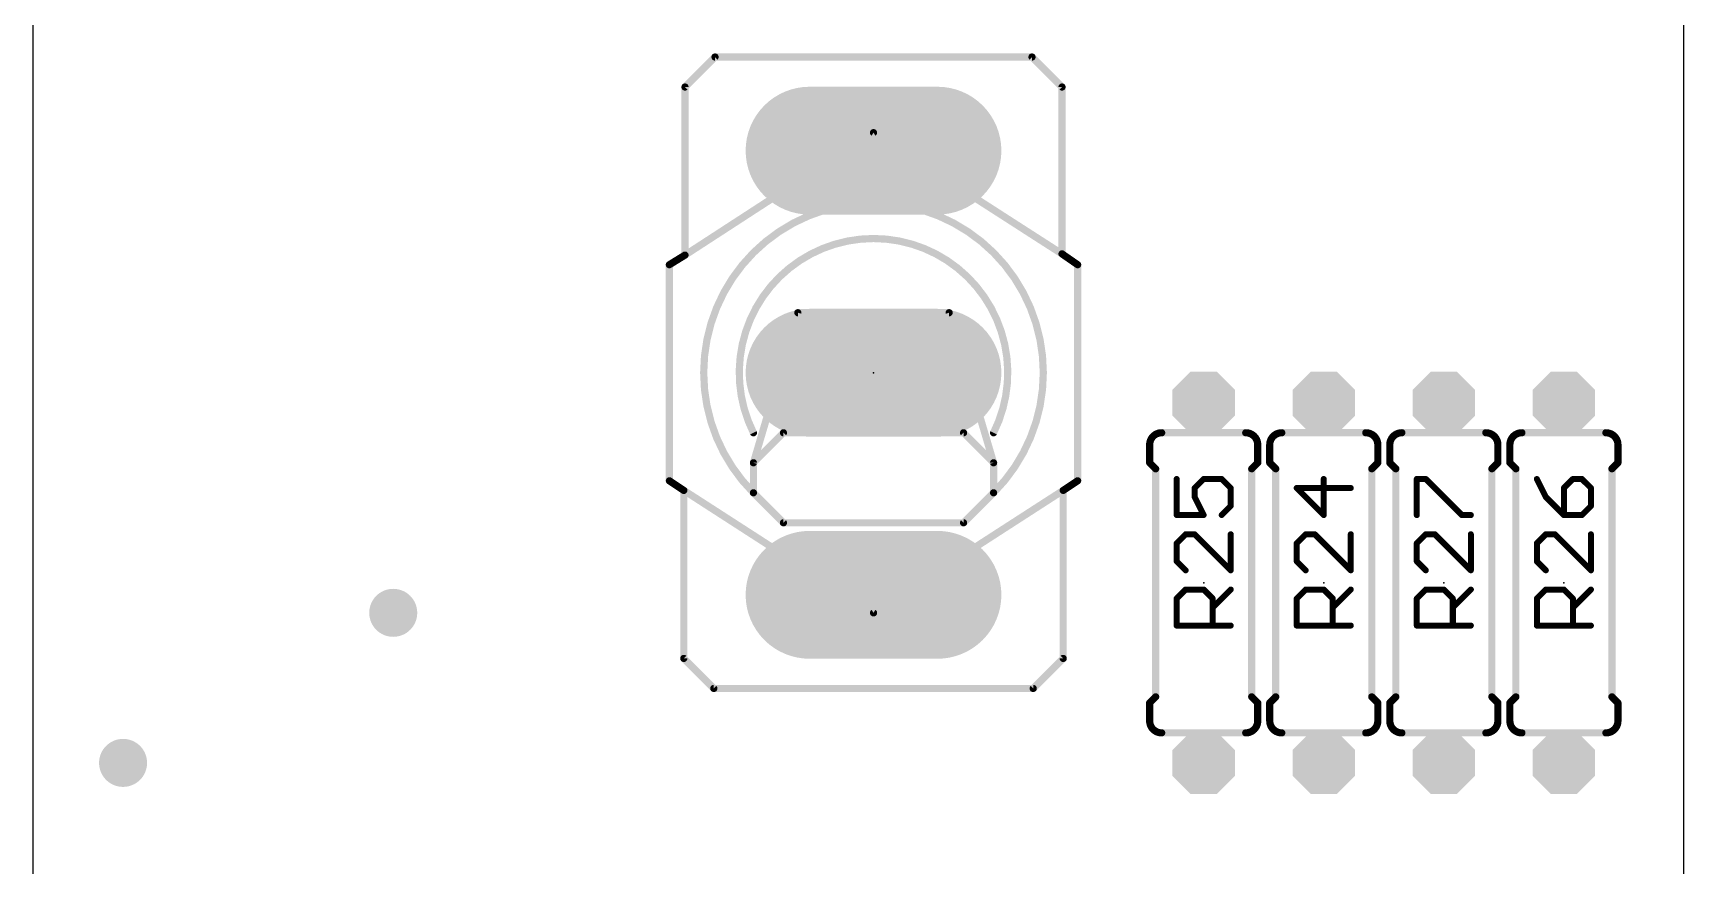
# Model space of a CAD drawing. Extents: x 0 to 35, y 0 to 103.
# Drawn here: x 0 to 34.92, y 18.14 to 35.76 of the extents above; entities that cross this region are included whole.
import ezdxf

# ---------------------------------------------------------------- set-up
doc = ezdxf.new("R2010")
doc.units = 0
for name, color, linetype in [('17', 110, 'CONTINUOUS'), ('18', 110, 'CONTINUOUS'), ('20', 53, 'CONTINUOUS'), ('21', 253, 'CONTINUOUS'), ('23', 53, 'CONTINUOUS'), ('25', 253, 'CONTINUOUS'), ('51', 253, 'CONTINUOUS')]:
    doc.layers.add(name, color=color, linetype=linetype)

# ---------------------------------------------------------------- blocks, each defined once
blk = doc.blocks.new('RECT')
blk.add_solid([(-0.5, -0.5), (0.5, -0.5), (-0.5, 0.5), (0.5, 0.5)])
blk = doc.blocks.new('OCTAGONP')
at = {"const_width": 0.5}
blk.add_lwpolyline([(-0.25, -0.1036), (-0.25, 0.1036), (-0.1036, 0.25), (0.1036, 0.25), (0.25, 0.1036), (0.25, -0.1036), (0.1036, -0.25), (-0.1036, -0.25), (-0.25, -0.1036), (-0.25, 0.1036)], dxfattribs=at)
blk = doc.blocks.new('LONGP100')
at = {"const_width": 1}
blk.add_lwpolyline([(-0.5, 0), (0.5, 0)], dxfattribs=at)
at = {"const_width": 0.5}
for points in [[(-0.5, 0.25, 1), (-0.5, -0.25)], [(0.5, -0.25, 1), (0.5, 0.25)]]:
    blk.add_lwpolyline(points, format="xyb", dxfattribs=at)
blk = doc.blocks.new('ROUNDV')
at = {"const_width": 0.5}
blk.add_lwpolyline([(0, -0.25, 1), (0, 0.25, 1), (0, -0.25)], format="xyb", dxfattribs=at)

msp = doc.modelspace()

# ---------------------------------------------------------------- linework, layer by layer
at = {"layer": '20'}
for p, q in [((0, 0), (0, 99.695)), ((34.925, 0), (34.925, 99.695))]:
    msp.add_line(p, q, dxfattribs=at)
at = {"layer": '21', "const_width": 0.1524}
for points in [[(14.4272, 35.2552), (13.7922, 34.6202)], [(14.4272, 35.2552), (21.1328, 35.2552)], [(21.7678, 34.6202), (21.1328, 35.2552)], [(13.7922, 31.0642), (13.7922, 34.6202)], [(21.7678, 34.6202), (21.7678, 31.0896)], [(13.7922, 31.0642), (13.462, 30.861)], [(22.098, 30.861), (21.7678, 31.0896)], [(13.462, 30.861), (13.462, 26.289)], [(22.098, 30.861), (22.098, 26.289)], [(23.622, 27.051), (23.622, 26.67)], [(25.908, 27.051), (25.908, 26.67)], [(26.162, 27.051), (26.162, 26.67)], [(28.448, 27.051), (28.448, 26.67)], [(28.702, 27.051), (28.702, 26.67)], [(30.988, 27.051), (30.988, 26.67)], [(31.242, 27.051), (31.242, 26.67)], [(33.528, 27.051), (33.528, 26.67)], [(23.749, 26.543), (23.622, 26.67)], [(23.749, 21.717), (23.749, 26.543)], [(25.781, 26.543), (25.908, 26.67)], [(25.781, 21.717), (25.781, 26.543)], [(26.289, 26.543), (26.162, 26.67)], [(26.289, 26.543), (26.289, 21.717)], [(28.321, 26.543), (28.448, 26.67)], [(28.321, 26.543), (28.321, 21.717)], [(28.829, 26.543), (28.702, 26.67)], [(28.829, 26.543), (28.829, 21.717)], [(30.861, 26.543), (30.988, 26.67)], [(30.861, 26.543), (30.861, 21.717)], [(31.369, 26.543), (31.242, 26.67)], [(31.369, 21.717), (31.369, 26.543)], [(33.401, 26.543), (33.528, 26.67)], [(33.401, 21.717), (33.401, 26.543)], [(13.462, 26.289), (13.7668, 26.0858)], [(21.7932, 26.0858), (22.098, 26.289)], [(13.7668, 22.5298), (13.7668, 26.0858)], [(21.7932, 22.5298), (21.7932, 26.0858)], [(13.7668, 22.5298), (14.4018, 21.8948)], [(21.1582, 21.8948), (21.7932, 22.5298)], [(21.1582, 21.8948), (14.4018, 21.8948)], [(23.749, 21.717), (23.622, 21.59)], [(23.622, 21.209), (23.622, 21.59)], [(25.781, 21.717), (25.908, 21.59)], [(25.908, 21.209), (25.908, 21.59)], [(26.289, 21.717), (26.162, 21.59)], [(26.162, 21.209), (26.162, 21.59)], [(28.321, 21.717), (28.448, 21.59)], [(28.448, 21.209), (28.448, 21.59)], [(28.829, 21.717), (28.702, 21.59)], [(28.702, 21.209), (28.702, 21.59)], [(30.861, 21.717), (30.988, 21.59)], [(30.988, 21.209), (30.988, 21.59)], [(31.369, 21.717), (31.242, 21.59)], [(31.242, 21.209), (31.242, 21.59)], [(33.401, 21.717), (33.528, 21.59)], [(33.528, 21.209), (33.528, 21.59)]]:
    msp.add_lwpolyline(points, dxfattribs=at)
at = {"layer": '21'}
for points, const_width in [([(14.4272, 35.2933, 1), (14.4272, 35.2171)], 0.0762), ([(14.4541, 35.2283, 1), (14.4003, 35.2821)], 0.0762), ([(21.1597, 35.2821, 1), (21.1059, 35.2283)], 0.0762), ([(21.1328, 35.2171, 1), (21.1328, 35.2933)], 0.0762), ([(13.8303, 34.6202, 1), (13.7541, 34.6202)], 0.0762), ([(13.7653, 34.6471, 1), (13.8191, 34.5933)], 0.0762), ([(21.8059, 34.6202, 1), (21.7297, 34.6202)], 0.0762), ([(21.7409, 34.5933, 1), (21.7947, 34.6471)], 0.0762), ([(13.7541, 31.0642, 1), (13.8303, 31.0642)], 0.0762), ([(13.8122, 31.0318, 1), (13.7722, 31.0966)], 0.0762), ([(21.7895, 31.1209, 1), (21.7461, 31.0583)], 0.0762), ([(21.7297, 31.0896, 1), (21.8059, 31.0896)], 0.0762), ([(13.5001, 30.861, 1), (13.4239, 30.861)], 0.0762), ([(13.442, 30.8934, 1), (13.482, 30.8286)], 0.0762), ([(22.1361, 30.861, 1), (22.0599, 30.861)], 0.0762), ([(22.0763, 30.8297, 1), (22.1197, 30.8923)], 0.0762), ([(23.876, 27.305, 0.4142), (23.622, 27.051)], 0.1524), ([(23.876, 27.2669, 1), (23.876, 27.3431)], 0.0762), ([(25.908, 27.051, 0.4142), (25.654, 27.305)], 0.1524), ([(25.654, 27.3431, 1), (25.654, 27.2669)], 0.0762), ([(26.416, 27.305, 0.4142), (26.162, 27.051)], 0.1524), ([(26.416, 27.2669, 1), (26.416, 27.3431)], 0.0762), ([(28.448, 27.051, 0.4142), (28.194, 27.305)], 0.1524), ([(28.194, 27.3431, 1), (28.194, 27.2669)], 0.0762), ([(28.956, 27.305, 0.4142), (28.702, 27.051)], 0.1524), ([(28.956, 27.2669, 1), (28.956, 27.3431)], 0.0762), ([(30.988, 27.051, 0.4142), (30.734, 27.305)], 0.1524), ([(30.734, 27.3431, 1), (30.734, 27.2669)], 0.0762), ([(31.496, 27.305, 0.4142), (31.242, 27.051)], 0.1524), ([(31.496, 27.2669, 1), (31.496, 27.3431)], 0.0762), ([(33.528, 27.051, 0.4142), (33.274, 27.305)], 0.1524), ([(33.274, 27.3431, 1), (33.274, 27.2669)], 0.0762), ([(23.6601, 27.051, 1), (23.5839, 27.051)], 0.0762), ([(23.5839, 27.051, 1), (23.6601, 27.051)], 0.0762), ([(25.9461, 27.051, 1), (25.8699, 27.051)], 0.0762), ([(25.8699, 27.051, 1), (25.9461, 27.051)], 0.0762), ([(26.2001, 27.051, 1), (26.1239, 27.051)], 0.0762), ([(26.1239, 27.051, 1), (26.2001, 27.051)], 0.0762), ([(28.4861, 27.051, 1), (28.4099, 27.051)], 0.0762), ([(28.4099, 27.051, 1), (28.4861, 27.051)], 0.0762), ([(28.7401, 27.051, 1), (28.6639, 27.051)], 0.0762), ([(28.6639, 27.051, 1), (28.7401, 27.051)], 0.0762), ([(31.0261, 27.051, 1), (30.9499, 27.051)], 0.0762), ([(30.9499, 27.051, 1), (31.0261, 27.051)], 0.0762), ([(31.2801, 27.051, 1), (31.2039, 27.051)], 0.0762), ([(31.2039, 27.051, 1), (31.2801, 27.051)], 0.0762), ([(33.5661, 27.051, 1), (33.4899, 27.051)], 0.0762), ([(33.4899, 27.051, 1), (33.5661, 27.051)], 0.0762), ([(23.5839, 26.67, 1), (23.6601, 26.67)], 0.0762), ([(23.6489, 26.6969, 1), (23.5951, 26.6431)], 0.0762), ([(23.7871, 26.543, 1), (23.7109, 26.543)], 0.0762), ([(23.7221, 26.5161, 1), (23.7759, 26.5699)], 0.0762), ([(25.8191, 26.543, 1), (25.7429, 26.543)], 0.0762), ([(25.7541, 26.5699, 1), (25.8079, 26.5161)], 0.0762), ([(25.8699, 26.67, 1), (25.9461, 26.67)], 0.0762), ([(25.9349, 26.6431, 1), (25.8811, 26.6969)], 0.0762), ([(26.1239, 26.67, 1), (26.2001, 26.67)], 0.0762), ([(26.1889, 26.6969, 1), (26.1351, 26.6431)], 0.0762), ([(26.3271, 26.543, 1), (26.2509, 26.543)], 0.0762), ([(26.2621, 26.5161, 1), (26.3159, 26.5699)], 0.0762), ([(28.3591, 26.543, 1), (28.2829, 26.543)], 0.0762), ([(28.2941, 26.5699, 1), (28.3479, 26.5161)], 0.0762), ([(28.4099, 26.67, 1), (28.4861, 26.67)], 0.0762), ([(28.4749, 26.6431, 1), (28.4211, 26.6969)], 0.0762), ([(28.6639, 26.67, 1), (28.7401, 26.67)], 0.0762), ([(28.7289, 26.6969, 1), (28.6751, 26.6431)], 0.0762), ([(28.8671, 26.543, 1), (28.7909, 26.543)], 0.0762), ([(28.8021, 26.5161, 1), (28.8559, 26.5699)], 0.0762), ([(30.8991, 26.543, 1), (30.8229, 26.543)], 0.0762), ([(30.8341, 26.5699, 1), (30.8879, 26.5161)], 0.0762), ([(30.9499, 26.67, 1), (31.0261, 26.67)], 0.0762), ([(31.0149, 26.6431, 1), (30.9611, 26.6969)], 0.0762), ([(31.2039, 26.67, 1), (31.2801, 26.67)], 0.0762), ([(31.2689, 26.6969, 1), (31.2151, 26.6431)], 0.0762), ([(31.4071, 26.543, 1), (31.3309, 26.543)], 0.0762), ([(31.3421, 26.5161, 1), (31.3959, 26.5699)], 0.0762), ([(33.4391, 26.543, 1), (33.3629, 26.543)], 0.0762), ([(33.3741, 26.5699, 1), (33.4279, 26.5161)], 0.0762), ([(33.4899, 26.67, 1), (33.5661, 26.67)], 0.0762), ([(33.5549, 26.6431, 1), (33.5011, 26.6969)], 0.0762), ([(13.4831, 26.3207, 1), (13.4409, 26.2573)], 0.0762), ([(13.4239, 26.289, 1), (13.5001, 26.289)], 0.0762), ([(22.0599, 26.289, 1), (22.1361, 26.289)], 0.0762), ([(22.1191, 26.2573, 1), (22.0769, 26.3207)], 0.0762), ([(13.8049, 26.0858, 1), (13.7287, 26.0858)], 0.0762), ([(13.7457, 26.0541, 1), (13.7879, 26.1175)], 0.0762), ([(21.8313, 26.0858, 1), (21.7551, 26.0858)], 0.0762), ([(21.7721, 26.1175, 1), (21.8143, 26.0541)], 0.0762), ([(13.7287, 22.5298, 1), (13.8049, 22.5298)], 0.0762), ([(13.7937, 22.5567, 1), (13.7399, 22.5029)], 0.0762), ([(21.7551, 22.5298, 1), (21.8313, 22.5298)], 0.0762), ([(21.8201, 22.5029, 1), (21.7663, 22.5567)], 0.0762), ([(14.4018, 21.9329, 1), (14.4018, 21.8567)], 0.0762), ([(14.3749, 21.8679, 1), (14.4287, 21.9217)], 0.0762), ([(21.1313, 21.9217, 1), (21.1851, 21.8679)], 0.0762), ([(21.1582, 21.8567, 1), (21.1582, 21.9329)], 0.0762), ([(23.6601, 21.59, 1), (23.5839, 21.59)], 0.0762), ([(23.5951, 21.6169, 1), (23.6489, 21.5631)], 0.0762), ([(23.7109, 21.717, 1), (23.7871, 21.717)], 0.0762), ([(23.7759, 21.6901, 1), (23.7221, 21.7439)], 0.0762), ([(25.7429, 21.717, 1), (25.8191, 21.717)], 0.0762), ([(25.8079, 21.7439, 1), (25.7541, 21.6901)], 0.0762), ([(25.9461, 21.59, 1), (25.8699, 21.59)], 0.0762), ([(25.8811, 21.5631, 1), (25.9349, 21.6169)], 0.0762), ([(26.2001, 21.59, 1), (26.1239, 21.59)], 0.0762), ([(26.1351, 21.6169, 1), (26.1889, 21.5631)], 0.0762), ([(26.2509, 21.717, 1), (26.3271, 21.717)], 0.0762), ([(26.3159, 21.6901, 1), (26.2621, 21.7439)], 0.0762), ([(28.2829, 21.717, 1), (28.3591, 21.717)], 0.0762), ([(28.3479, 21.7439, 1), (28.2941, 21.6901)], 0.0762), ([(28.4861, 21.59, 1), (28.4099, 21.59)], 0.0762), ([(28.4211, 21.5631, 1), (28.4749, 21.6169)], 0.0762), ([(28.7401, 21.59, 1), (28.6639, 21.59)], 0.0762), ([(28.6751, 21.6169, 1), (28.7289, 21.5631)], 0.0762), ([(28.7909, 21.717, 1), (28.8671, 21.717)], 0.0762), ([(28.8559, 21.6901, 1), (28.8021, 21.7439)], 0.0762), ([(30.8229, 21.717, 1), (30.8991, 21.717)], 0.0762), ([(30.8879, 21.7439, 1), (30.8341, 21.6901)], 0.0762), ([(31.0261, 21.59, 1), (30.9499, 21.59)], 0.0762), ([(30.9611, 21.5631, 1), (31.0149, 21.6169)], 0.0762), ([(31.2801, 21.59, 1), (31.2039, 21.59)], 0.0762), ([(31.2151, 21.6169, 1), (31.2689, 21.5631)], 0.0762), ([(31.3309, 21.717, 1), (31.4071, 21.717)], 0.0762), ([(31.3959, 21.6901, 1), (31.3421, 21.7439)], 0.0762), ([(33.3629, 21.717, 1), (33.4391, 21.717)], 0.0762), ([(33.4279, 21.7439, 1), (33.3741, 21.6901)], 0.0762), ([(33.5661, 21.59, 1), (33.4899, 21.59)], 0.0762), ([(33.5011, 21.5631, 1), (33.5549, 21.6169)], 0.0762), ([(23.622, 21.209, 0.4142), (23.876, 20.955)], 0.1524), ([(23.6601, 21.209, 1), (23.5839, 21.209)], 0.0762), ([(23.5839, 21.209, 1), (23.6601, 21.209)], 0.0762), ([(23.876, 20.9169, 1), (23.876, 20.9931)], 0.0762), ([(25.654, 20.955, 0.4142), (25.908, 21.209)], 0.1524), ([(25.654, 20.9931, 1), (25.654, 20.9169)], 0.0762), ([(25.9461, 21.209, 1), (25.8699, 21.209)], 0.0762), ([(25.8699, 21.209, 1), (25.9461, 21.209)], 0.0762), ([(26.162, 21.209, 0.4142), (26.416, 20.955)], 0.1524), ([(26.2001, 21.209, 1), (26.1239, 21.209)], 0.0762), ([(26.1239, 21.209, 1), (26.2001, 21.209)], 0.0762), ([(26.416, 20.9169, 1), (26.416, 20.9931)], 0.0762), ([(28.194, 20.955, 0.4142), (28.448, 21.209)], 0.1524), ([(28.194, 20.9931, 1), (28.194, 20.9169)], 0.0762), ([(28.4861, 21.209, 1), (28.4099, 21.209)], 0.0762), ([(28.4099, 21.209, 1), (28.4861, 21.209)], 0.0762), ([(28.702, 21.209, 0.4142), (28.956, 20.955)], 0.1524), ([(28.7401, 21.209, 1), (28.6639, 21.209)], 0.0762), ([(28.6639, 21.209, 1), (28.7401, 21.209)], 0.0762), ([(28.956, 20.9169, 1), (28.956, 20.9931)], 0.0762), ([(30.734, 20.955, 0.4142), (30.988, 21.209)], 0.1524), ([(30.734, 20.9931, 1), (30.734, 20.9169)], 0.0762), ([(31.0261, 21.209, 1), (30.9499, 21.209)], 0.0762), ([(30.9499, 21.209, 1), (31.0261, 21.209)], 0.0762), ([(31.242, 21.209, 0.4142), (31.496, 20.955)], 0.1524), ([(31.2801, 21.209, 1), (31.2039, 21.209)], 0.0762), ([(31.2039, 21.209, 1), (31.2801, 21.209)], 0.0762), ([(31.496, 20.9169, 1), (31.496, 20.9931)], 0.0762), ([(33.274, 20.955, 0.4142), (33.528, 21.209)], 0.1524), ([(33.274, 20.9931, 1), (33.274, 20.9169)], 0.0762), ([(33.5661, 21.209, 1), (33.4899, 21.209)], 0.0762), ([(33.4899, 21.209, 1), (33.5661, 21.209)], 0.0762)]:
    msp.add_lwpolyline(points, format="xyb", dxfattribs=dict(at, const_width=const_width))
at = {"layer": '23'}
for p in [(17.78, 28.575), (24.765, 24.13), (27.305, 24.13), (29.845, 24.13), (32.385, 24.13)]:
    msp.add_point(p, dxfattribs=at)
at = {"layer": '25', "const_width": 0.127}
for points in [[(24.1925, 26.3267), (24.1925, 25.5641)], [(24.5739, 26.1361), (24.7645, 26.3267)], [(24.5739, 25.9454), (24.5739, 26.1361)], [(24.7645, 26.3267), (25.1458, 26.3267)], [(25.1458, 26.3267), (25.3365, 26.1361)], [(25.3365, 26.1361), (25.3365, 25.7548)], [(27.8765, 26.1361), (26.7325, 26.1361)], [(26.7325, 26.1361), (27.3045, 25.5641)], [(27.3045, 25.5641), (27.3045, 26.3267)], [(29.2725, 25.5641), (29.2725, 26.3267)], [(29.2725, 26.3267), (29.4632, 26.3267)], [(29.4632, 26.3267), (30.2258, 25.5641)], [(31.8125, 26.3267), (32.0032, 25.9454)], [(32.5752, 26.3267), (32.3845, 26.1361)], [(32.3845, 26.1361), (32.3845, 25.5641)], [(32.7658, 26.3267), (32.5752, 26.3267)], [(32.9565, 26.1361), (32.7658, 26.3267)], [(32.9565, 25.7548), (32.9565, 26.1361)], [(24.7645, 25.5641), (24.5739, 25.9454)], [(32.0032, 25.9454), (32.3845, 25.5641)], [(24.1925, 25.5641), (24.7645, 25.5641)], [(25.3365, 25.7548), (25.1458, 25.5641)], [(30.2258, 25.5641), (30.4165, 25.5641)], [(32.3845, 25.5641), (32.7658, 25.5641)], [(32.7658, 25.5641), (32.9565, 25.7548)], [(24.3832, 25.1574), (24.1925, 24.9667)], [(24.5739, 25.1574), (24.3832, 25.1574)], [(25.3365, 24.3947), (24.5739, 25.1574)], [(25.3365, 25.1574), (25.3365, 24.3947)], [(26.9232, 25.1574), (26.7325, 24.9667)], [(27.1139, 25.1574), (26.9232, 25.1574)], [(27.8765, 24.3947), (27.1139, 25.1574)], [(27.8765, 25.1574), (27.8765, 24.3947)], [(29.4632, 25.1574), (29.2725, 24.9667)], [(29.6539, 25.1574), (29.4632, 25.1574)], [(30.4165, 24.3947), (29.6539, 25.1574)], [(30.4165, 25.1574), (30.4165, 24.3947)], [(32.0032, 25.1574), (31.8125, 24.9667)], [(32.1939, 25.1574), (32.0032, 25.1574)], [(32.9565, 24.3947), (32.1939, 25.1574)], [(32.9565, 25.1574), (32.9565, 24.3947)], [(24.1925, 24.9667), (24.1925, 24.5854)], [(26.7325, 24.9667), (26.7325, 24.5854)], [(29.2725, 24.9667), (29.2725, 24.5854)], [(31.8125, 24.9667), (31.8125, 24.5854)], [(24.1925, 24.5854), (24.3832, 24.3947)], [(26.7325, 24.5854), (26.9232, 24.3947)], [(29.2725, 24.5854), (29.4632, 24.3947)], [(31.8125, 24.5854), (32.0032, 24.3947)], [(24.1925, 23.7973), (24.3832, 23.988)], [(24.1925, 23.2253), (24.1925, 23.7973)], [(24.3832, 23.988), (24.7645, 23.988)], [(24.7645, 23.988), (24.9552, 23.7973)], [(24.9552, 23.6066), (25.3365, 23.988)], [(24.9552, 23.7973), (24.9552, 23.2253)], [(26.7325, 23.7973), (26.9232, 23.988)], [(26.7325, 23.2253), (26.7325, 23.7973)], [(26.9232, 23.988), (27.3045, 23.988)], [(27.3045, 23.988), (27.4952, 23.7973)], [(27.4952, 23.6066), (27.8765, 23.988)], [(27.4952, 23.7973), (27.4952, 23.2253)], [(29.2725, 23.7973), (29.4632, 23.988)], [(29.2725, 23.2253), (29.2725, 23.7973)], [(29.4632, 23.988), (29.8445, 23.988)], [(29.8445, 23.988), (30.0352, 23.7973)], [(30.0352, 23.6066), (30.4165, 23.988)], [(30.0352, 23.7973), (30.0352, 23.2253)], [(31.8125, 23.7973), (32.0032, 23.988)], [(31.8125, 23.2253), (31.8125, 23.7973)], [(32.0032, 23.988), (32.3845, 23.988)], [(32.3845, 23.988), (32.5752, 23.7973)], [(32.5752, 23.6066), (32.9565, 23.988)], [(32.5752, 23.7973), (32.5752, 23.2253)], [(25.3365, 23.2253), (24.1925, 23.2253)], [(27.8765, 23.2253), (26.7325, 23.2253)], [(30.4165, 23.2253), (29.2725, 23.2253)], [(32.9565, 23.2253), (31.8125, 23.2253)]]:
    msp.add_lwpolyline(points, dxfattribs=at)
at = {"layer": '25', "const_width": 0.0635}
for points in [[(24.2243, 26.3267, 1), (24.1608, 26.3267)], [(24.6056, 26.1361, 1), (24.5421, 26.1361)], [(24.7645, 26.3585, 1), (24.7645, 26.295)], [(24.787, 26.3043, 1), (24.7421, 26.3492)], [(25.1683, 26.3492, 1), (25.1234, 26.3043)], [(25.1458, 26.295, 1), (25.1458, 26.3585)], [(25.3682, 26.1361, 1), (25.3048, 26.1361)], [(26.7325, 26.1678, 1), (26.7325, 26.1043)], [(26.755, 26.1585, 1), (26.7101, 26.1136)], [(27.3363, 26.3267, 1), (27.2728, 26.3267)], [(27.8765, 26.1043, 1), (27.8765, 26.1678)], [(29.2725, 26.3585, 1), (29.2725, 26.295)], [(29.3043, 26.3267, 1), (29.2408, 26.3267)], [(29.4856, 26.3492, 1), (29.4407, 26.3043)], [(29.4632, 26.295, 1), (29.4632, 26.3585)], [(31.8409, 26.3409, 1), (31.7841, 26.3125)], [(32.4163, 26.1361, 1), (32.3528, 26.1361)], [(32.5752, 26.3585, 1), (32.5752, 26.295)], [(32.5976, 26.3043, 1), (32.5527, 26.3492)], [(32.7883, 26.3492, 1), (32.7434, 26.3043)], [(32.7658, 26.295, 1), (32.7658, 26.3585)], [(32.9883, 26.1361, 1), (32.9247, 26.1361)], [(24.5514, 26.1585, 1), (24.5963, 26.1136)], [(24.6022, 25.9596, 1), (24.5455, 25.9312)], [(24.5421, 25.9454, 1), (24.6056, 25.9454)], [(25.314, 26.1136, 1), (25.359, 26.1585)], [(32.0256, 25.9679, 1), (31.9807, 25.923)], [(31.9748, 25.9312, 1), (32.0316, 25.9596)], [(32.3621, 26.1585, 1), (32.407, 26.1136)], [(32.934, 26.1136, 1), (32.979, 26.1585)], [(24.1925, 25.5958, 1), (24.1925, 25.5323)], [(24.1608, 25.5641, 1), (24.2243, 25.5641)], [(24.7361, 25.5499, 1), (24.7929, 25.5783)], [(24.7645, 25.5323, 1), (24.7645, 25.5958)], [(25.1234, 25.5865, 1), (25.1683, 25.5416)], [(25.3048, 25.7548, 1), (25.3682, 25.7548)], [(25.359, 25.7323, 1), (25.314, 25.7772)], [(27.2728, 25.5641, 1), (27.3363, 25.5641)], [(27.2821, 25.5416, 1), (27.327, 25.5865)], [(29.2408, 25.5641, 1), (29.3043, 25.5641)], [(30.2258, 25.5958, 1), (30.2258, 25.5323)], [(30.2034, 25.5416, 1), (30.2483, 25.5865)], [(30.4165, 25.5323, 1), (30.4165, 25.5958)], [(32.3845, 25.5958, 1), (32.3845, 25.5323)], [(32.3528, 25.5641, 1), (32.4163, 25.5641)], [(32.3621, 25.5416, 1), (32.407, 25.5865)], [(32.7434, 25.5865, 1), (32.7883, 25.5416)], [(32.7658, 25.5323, 1), (32.7658, 25.5958)], [(32.9247, 25.7548, 1), (32.9883, 25.7548)], [(32.979, 25.7323, 1), (32.934, 25.7772)], [(24.3832, 25.1891, 1), (24.3832, 25.1256)], [(24.4056, 25.1349, 1), (24.3607, 25.1798)], [(24.5963, 25.1798, 1), (24.5514, 25.1349)], [(24.5739, 25.1256, 1), (24.5739, 25.1891)], [(25.3682, 25.1574, 1), (25.3048, 25.1574)], [(26.9232, 25.1891, 1), (26.9232, 25.1256)], [(26.9456, 25.1349, 1), (26.9007, 25.1798)], [(27.1363, 25.1798, 1), (27.0914, 25.1349)], [(27.1139, 25.1256, 1), (27.1139, 25.1891)], [(27.9082, 25.1574, 1), (27.8448, 25.1574)], [(29.4632, 25.1891, 1), (29.4632, 25.1256)], [(29.4856, 25.1349, 1), (29.4407, 25.1798)], [(29.6763, 25.1798, 1), (29.6314, 25.1349)], [(29.6539, 25.1256, 1), (29.6539, 25.1891)], [(30.4483, 25.1574, 1), (30.3848, 25.1574)], [(32.0032, 25.1891, 1), (32.0032, 25.1256)], [(32.0256, 25.1349, 1), (31.9807, 25.1798)], [(32.2163, 25.1798, 1), (32.1714, 25.1349)], [(32.1939, 25.1256, 1), (32.1939, 25.1891)], [(32.9883, 25.1574, 1), (32.9247, 25.1574)], [(24.2243, 24.9667, 1), (24.1608, 24.9667)], [(24.1701, 24.9891, 1), (24.215, 24.9442)], [(26.7643, 24.9667, 1), (26.7008, 24.9667)], [(26.7101, 24.9891, 1), (26.755, 24.9442)], [(29.3043, 24.9667, 1), (29.2408, 24.9667)], [(29.2501, 24.9891, 1), (29.295, 24.9442)], [(31.8443, 24.9667, 1), (31.7808, 24.9667)], [(31.7901, 24.9891, 1), (31.835, 24.9442)], [(24.1608, 24.5854, 1), (24.2243, 24.5854)], [(24.215, 24.6078, 1), (24.1701, 24.5629)], [(24.3607, 24.3722, 1), (24.4056, 24.4172)], [(25.314, 24.3722, 1), (25.359, 24.4172)], [(26.755, 24.6078, 1), (26.7101, 24.5629)], [(26.7008, 24.5854, 1), (26.7643, 24.5854)], [(26.9007, 24.3722, 1), (26.9456, 24.4172)], [(27.854, 24.3722, 1), (27.899, 24.4172)], [(29.295, 24.6078, 1), (29.2501, 24.5629)], [(29.2408, 24.5854, 1), (29.3043, 24.5854)], [(29.4407, 24.3722, 1), (29.4856, 24.4172)], [(30.394, 24.3722, 1), (30.439, 24.4172)], [(31.835, 24.6078, 1), (31.7901, 24.5629)], [(31.7808, 24.5854, 1), (31.8443, 24.5854)], [(31.9807, 24.3722, 1), (32.0256, 24.4172)], [(32.934, 24.3722, 1), (32.979, 24.4172)], [(25.3048, 24.3947, 1), (25.3682, 24.3947)], [(27.8448, 24.3947, 1), (27.9082, 24.3947)], [(30.3848, 24.3947, 1), (30.4483, 24.3947)], [(32.9247, 24.3947, 1), (32.9883, 24.3947)], [(24.2243, 23.7973, 1), (24.1608, 23.7973)], [(24.1701, 23.8197, 1), (24.215, 23.7748)], [(24.3832, 24.0197, 1), (24.3832, 23.9562)], [(24.4056, 23.9655, 1), (24.3607, 24.0104)], [(24.787, 24.0104, 1), (24.7421, 23.9655)], [(24.7645, 23.9562, 1), (24.7645, 24.0197)], [(24.9869, 23.7973, 1), (24.9234, 23.7973)], [(24.9327, 23.7748, 1), (24.9776, 23.8197)], [(25.359, 23.9655, 1), (25.314, 24.0104)], [(26.7643, 23.7973, 1), (26.7008, 23.7973)], [(26.7101, 23.8197, 1), (26.755, 23.7748)], [(26.9232, 24.0197, 1), (26.9232, 23.9562)], [(26.9456, 23.9655, 1), (26.9007, 24.0104)], [(27.327, 24.0104, 1), (27.2821, 23.9655)], [(27.3045, 23.9562, 1), (27.3045, 24.0197)], [(27.5269, 23.7973, 1), (27.4634, 23.7973)], [(27.4727, 23.7748, 1), (27.5176, 23.8197)], [(27.899, 23.9655, 1), (27.854, 24.0104)], [(29.3043, 23.7973, 1), (29.2408, 23.7973)], [(29.2501, 23.8197, 1), (29.295, 23.7748)], [(29.4632, 24.0197, 1), (29.4632, 23.9562)], [(29.4856, 23.9655, 1), (29.4407, 24.0104)], [(29.867, 24.0104, 1), (29.8221, 23.9655)], [(29.8445, 23.9562, 1), (29.8445, 24.0197)], [(30.0669, 23.7973, 1), (30.0034, 23.7973)], [(30.0127, 23.7748, 1), (30.0576, 23.8197)], [(30.439, 23.9655, 1), (30.394, 24.0104)], [(31.8443, 23.7973, 1), (31.7808, 23.7973)], [(31.7901, 23.8197, 1), (31.835, 23.7748)], [(32.0032, 24.0197, 1), (32.0032, 23.9562)], [(32.0256, 23.9655, 1), (31.9807, 24.0104)], [(32.407, 24.0104, 1), (32.3621, 23.9655)], [(32.3845, 23.9562, 1), (32.3845, 24.0197)], [(32.6069, 23.7973, 1), (32.5434, 23.7973)], [(32.5527, 23.7748, 1), (32.5976, 23.8197)], [(32.979, 23.9655, 1), (32.934, 24.0104)], [(24.9327, 23.6291, 1), (24.9776, 23.5842)], [(27.4727, 23.6291, 1), (27.5176, 23.5842)], [(30.0127, 23.6291, 1), (30.0576, 23.5842)], [(32.5527, 23.6291, 1), (32.5976, 23.5842)], [(24.1925, 23.2571, 1), (24.1925, 23.1936)], [(24.1608, 23.2253, 1), (24.2243, 23.2253)], [(24.9234, 23.2253, 1), (24.9869, 23.2253)], [(25.3365, 23.1936, 1), (25.3365, 23.2571)], [(26.7325, 23.2571, 1), (26.7325, 23.1936)], [(26.7008, 23.2253, 1), (26.7643, 23.2253)], [(27.4634, 23.2253, 1), (27.5269, 23.2253)], [(27.8765, 23.1936, 1), (27.8765, 23.2571)], [(29.2725, 23.2571, 1), (29.2725, 23.1936)], [(29.2408, 23.2253, 1), (29.3043, 23.2253)], [(30.0034, 23.2253, 1), (30.0669, 23.2253)], [(30.4165, 23.1936, 1), (30.4165, 23.2571)], [(31.8125, 23.2571, 1), (31.8125, 23.1936)], [(31.7808, 23.2253, 1), (31.8443, 23.2253)], [(32.5434, 23.2253, 1), (32.6069, 23.2253)], [(32.9565, 23.1936, 1), (32.9565, 23.2571)]]:
    msp.add_lwpolyline(points, format="xyb", dxfattribs=at)
at = {"layer": '51'}
for points, const_width in [([(17.78, 33.655), (13.7922, 31.0642)], 0.1524), ([(21.7678, 31.0896), (17.78, 33.655)], 0.1524), ([(16.1798, 29.845), (15.24, 26.67)], 0.1524), ([(16.1798, 29.845), (19.3802, 29.845)], 0.1524), ([(19.3802, 29.845), (20.32, 26.67)], 0.1524), ([(24.765, 27.94), (24.765, 27.559)], 0.6096), ([(27.305, 27.559), (27.305, 27.94)], 0.6096), ([(29.845, 27.559), (29.845, 27.94)], 0.6096), ([(32.385, 27.94), (32.385, 27.559)], 0.6096), ([(15.875, 27.305), (15.24, 26.67)], 0.1524), ([(15.875, 27.305), (19.685, 27.305)], 0.1524), ([(19.685, 27.305), (20.32, 26.67)], 0.1524), ([(23.876, 27.305), (25.654, 27.305)], 0.1524), ([(28.194, 27.305), (26.416, 27.305)], 0.1524), ([(30.734, 27.305), (28.956, 27.305)], 0.1524), ([(31.496, 27.305), (33.274, 27.305)], 0.1524), ([(15.24, 26.035), (15.24, 26.67)], 0.1524), ([(20.32, 26.67), (20.32, 26.035)], 0.1524), ([(13.7668, 26.0858), (17.78, 23.495)], 0.1524), ([(15.24, 26.035), (15.875, 25.4)], 0.1524), ([(17.78, 23.495), (21.7932, 26.0858)], 0.1524), ([(19.685, 25.4), (20.32, 26.035)], 0.1524), ([(19.685, 25.4), (15.875, 25.4)], 0.1524), ([(23.876, 20.955), (25.654, 20.955)], 0.1524), ([(24.765, 20.701), (24.765, 20.32)], 0.6096), ([(28.194, 20.955), (26.416, 20.955)], 0.1524), ([(27.305, 20.32), (27.305, 20.701)], 0.6096), ([(30.734, 20.955), (28.956, 20.955)], 0.1524), ([(29.845, 20.32), (29.845, 20.701)], 0.6096), ([(31.496, 20.955), (33.274, 20.955)], 0.1524), ([(32.385, 20.701), (32.385, 20.32)], 0.6096)]:
    msp.add_lwpolyline(points, dxfattribs=dict(at, const_width=const_width))
for points, const_width in [([(17.8006, 33.687, 1), (17.7594, 33.623)], 0.0762), ([(17.8008, 33.6231, 1), (17.7592, 33.6869)], 0.0762), ([(20.32, 26.035, 2.4142), (15.24, 26.035)], 0.1524), ([(20.32, 27.305, 1.618), (15.24, 27.305)], 0.1524), ([(13.7714, 31.0961, 1), (13.813, 31.0323)], 0.0762), ([(21.7472, 31.0576, 1), (21.7884, 31.1216)], 0.0762), ([(16.1798, 29.8831, 1), (16.1798, 29.8069)], 0.0762), ([(16.2163, 29.8342, 1), (16.1433, 29.8558)], 0.0762), ([(19.4167, 29.8558, 1), (19.3437, 29.8342)], 0.0762), ([(19.3802, 29.8069, 1), (19.3802, 29.8831)], 0.0762), ([(24.9174, 27.94, 1), (24.6126, 27.94)], 0.3048), ([(27.4574, 27.94, 1), (27.1526, 27.94)], 0.3048), ([(29.9974, 27.94, 1), (29.6926, 27.94)], 0.3048), ([(32.5374, 27.94, 1), (32.2326, 27.94)], 0.3048), ([(24.6126, 27.559, 1), (24.9174, 27.559)], 0.3048), ([(27.1526, 27.559, 1), (27.4574, 27.559)], 0.3048), ([(29.6926, 27.559, 1), (29.9974, 27.559)], 0.3048), ([(32.2326, 27.559, 1), (32.5374, 27.559)], 0.3048), ([(15.2059, 27.288, 1), (15.2741, 27.322)], 0.0762), ([(15.875, 27.3431, 1), (15.875, 27.2669)], 0.0762), ([(15.9019, 27.2781, 1), (15.8481, 27.3319)], 0.0762), ([(19.7119, 27.3319, 1), (19.6581, 27.2781)], 0.0762), ([(19.685, 27.2669, 1), (19.685, 27.3431)], 0.0762), ([(20.2859, 27.322, 1), (20.3541, 27.288)], 0.0762), ([(23.876, 27.3431, 1), (23.876, 27.2669)], 0.0762), ([(25.654, 27.2669, 1), (25.654, 27.3431)], 0.0762), ([(26.416, 27.3431, 1), (26.416, 27.2669)], 0.0762), ([(28.194, 27.2669, 1), (28.194, 27.3431)], 0.0762), ([(28.956, 27.3431, 1), (28.956, 27.2669)], 0.0762), ([(30.734, 27.2669, 1), (30.734, 27.3431)], 0.0762), ([(31.496, 27.3431, 1), (31.496, 27.2669)], 0.0762), ([(33.274, 27.2669, 1), (33.274, 27.3431)], 0.0762), ([(15.2781, 26.67, 1), (15.2019, 26.67)], 0.0762), ([(15.2035, 26.6808, 1), (15.2765, 26.6592)], 0.0762), ([(15.2131, 26.6969, 1), (15.2669, 26.6431)], 0.0762), ([(20.3581, 26.67, 1), (20.2819, 26.67)], 0.0762), ([(20.2835, 26.6592, 1), (20.3565, 26.6808)], 0.0762), ([(20.2931, 26.6431, 1), (20.3469, 26.6969)], 0.0762), ([(13.7875, 26.1178, 1), (13.7461, 26.0538)], 0.0762), ([(15.2019, 26.035, 1), (15.2781, 26.035)], 0.0762), ([(15.2669, 26.0619, 1), (15.2131, 26.0081)], 0.0762), ([(15.2131, 26.0081, 1), (15.2669, 26.0619)], 0.0762), ([(20.2819, 26.035, 1), (20.3581, 26.035)], 0.0762), ([(20.2931, 26.0619, 1), (20.3469, 26.0081)], 0.0762), ([(20.3469, 26.0081, 1), (20.2931, 26.0619)], 0.0762), ([(21.8139, 26.0538, 1), (21.7725, 26.1178)], 0.0762), ([(15.875, 25.4381, 1), (15.875, 25.3619)], 0.0762), ([(15.8481, 25.3731, 1), (15.9019, 25.4269)], 0.0762), ([(19.6581, 25.4269, 1), (19.7119, 25.3731)], 0.0762), ([(19.685, 25.3619, 1), (19.685, 25.4381)], 0.0762), ([(17.7593, 23.527, 1), (17.8007, 23.463)], 0.0762), ([(17.7593, 23.463, 1), (17.8007, 23.527)], 0.0762), ([(23.876, 20.9931, 1), (23.876, 20.9169)], 0.0762), ([(24.9174, 20.701, 1), (24.6126, 20.701)], 0.3048), ([(25.654, 20.9169, 1), (25.654, 20.9931)], 0.0762), ([(26.416, 20.9931, 1), (26.416, 20.9169)], 0.0762), ([(27.4574, 20.701, 1), (27.1526, 20.701)], 0.3048), ([(28.194, 20.9169, 1), (28.194, 20.9931)], 0.0762), ([(28.956, 20.9931, 1), (28.956, 20.9169)], 0.0762), ([(29.9974, 20.701, 1), (29.6926, 20.701)], 0.3048), ([(30.734, 20.9169, 1), (30.734, 20.9931)], 0.0762), ([(31.496, 20.9931, 1), (31.496, 20.9169)], 0.0762), ([(32.5374, 20.701, 1), (32.2326, 20.701)], 0.3048), ([(33.274, 20.9169, 1), (33.274, 20.9931)], 0.0762), ([(24.6126, 20.32, 1), (24.9174, 20.32)], 0.3048), ([(27.1526, 20.32, 1), (27.4574, 20.32)], 0.3048), ([(29.6926, 20.32, 1), (29.9974, 20.32)], 0.3048), ([(32.2326, 20.32, 1), (32.5374, 20.32)], 0.3048)]:
    msp.add_lwpolyline(points, format="xyb", dxfattribs=dict(at, const_width=const_width))

# ---------------------------------------------------------------- block references
at = {"layer": '17', "xscale": 2.7051, "yscale": 2.7051}
for p in [(17.78, 33.274), (17.78, 33.274), (17.78, 28.575), (17.78, 28.575), (17.78, 23.876), (17.78, 23.876)]:
    msp.add_blockref('LONGP100', p, dxfattribs=at)
at = {"layer": '17', "xscale": 1.3208, "yscale": 1.3208}
for p, rotation in [((24.765, 27.94), 270), ((24.765, 27.94), 270), ((27.305, 27.94), 90), ((27.305, 27.94), 90), ((29.845, 27.94), 90), ((29.845, 27.94), 90), ((32.385, 27.94), 270), ((32.385, 27.94), 270), ((24.765, 20.32), 270), ((24.765, 20.32), 270), ((27.305, 20.32), 90), ((27.305, 20.32), 90), ((29.845, 20.32), 90), ((29.845, 20.32), 90), ((32.385, 20.32), 270), ((32.385, 20.32), 270)]:
    msp.add_blockref('OCTAGONP', p, dxfattribs=dict(at, rotation=rotation))
at = {"layer": '18', "xscale": 1.016, "yscale": 1.016}
for p in [(7.62, 23.495), (7.62, 23.495), (1.905, 20.32), (1.905, 20.32)]:
    msp.add_blockref('ROUNDV', p, dxfattribs=at)
at = {"layer": '51', "xscale": 0.254, "yscale": 0.6096}
for p, rotation in [((24.765, 27.432), 270), ((27.305, 27.432), 90), ((29.845, 27.432), 90), ((32.385, 27.432), 270), ((24.765, 20.828), 270), ((27.305, 20.828), 90), ((29.845, 20.828), 90), ((32.385, 20.828), 270)]:
    msp.add_blockref('RECT', p, dxfattribs=dict(at, rotation=rotation))

doc.saveas('drawing.dxf')
